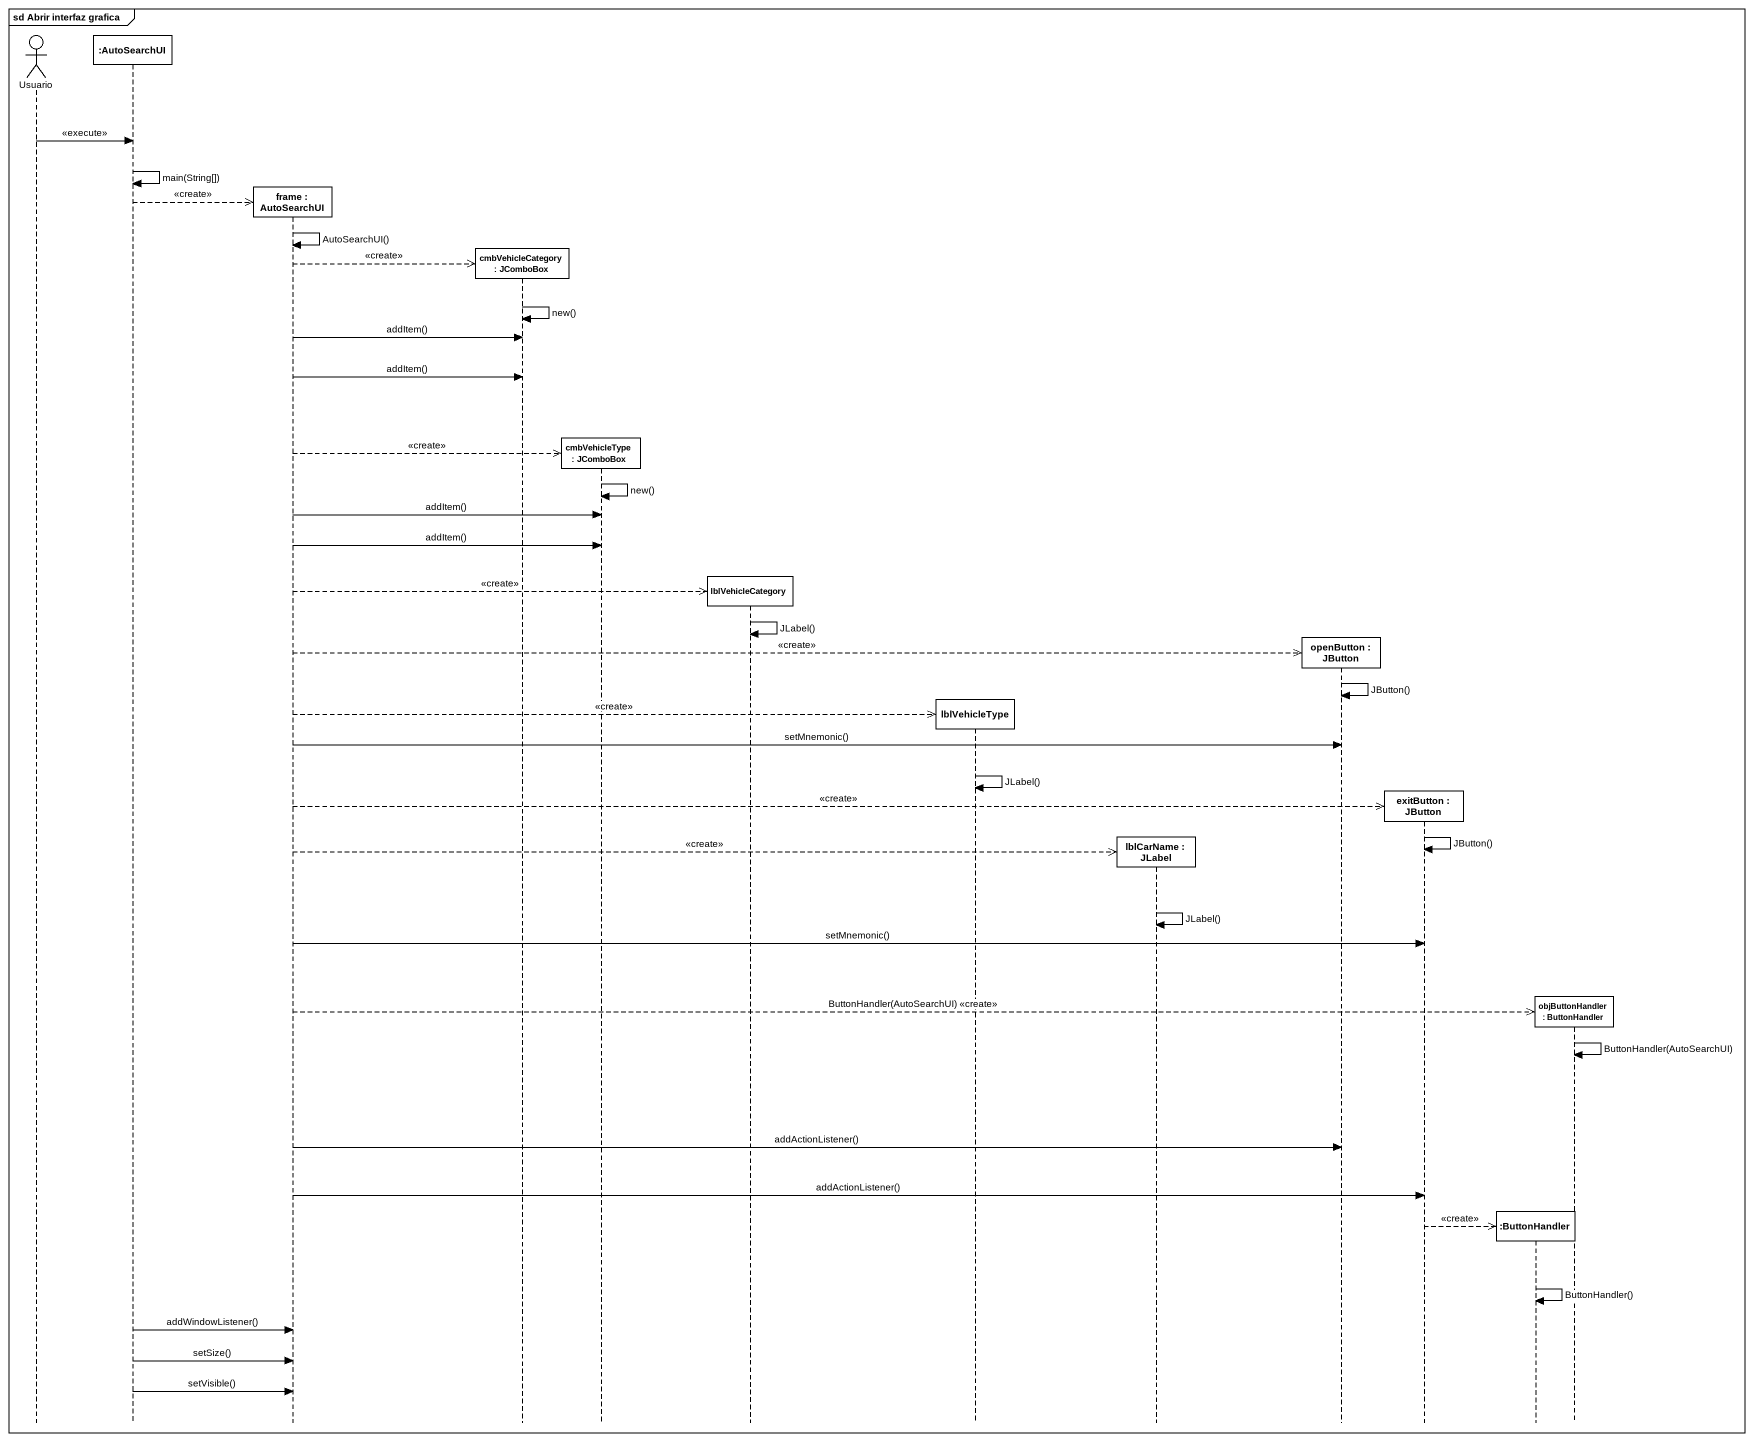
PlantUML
@startuml
mainframe sd Abrir interfaz grafica
hide footbox
actor Usuario
participant ":AutoSearchUI" as AutoSearchUI
participant "frame : AutoSearchUI" as frame_
participant "cmbVehicleCategory : JComboBox" as cmbVehicleCategory
participant "cmbVehicleType : JComboBox" as cmbVehicleType
participant lblVehicleCategory
participant lblVehicleType
participant "lblCarName : JLabel" as lblCarName
participant "openButton : JButton" as openButton
participant "exitButton : JButton" as exitButton
participant ":ButtonHandler" as ButtonHandler
participant "objButtonHandler : ButtonHandler" as objButtonHandler

Usuario -> AutoSearchUI : <<execute>>
AutoSearchUI -> AutoSearchUI : main(String[])
AutoSearchUI -->> frame_ ** : <<create>>
frame_ -> frame_ : AutoSearchUI()
frame_ -->> cmbVehicleCategory ** : <<create>>
cmbVehicleCategory -> cmbVehicleCategory : new()
frame_ -> cmbVehicleCategory : addItem()
frame_ -> cmbVehicleCategory : addItem()
frame_ -->> cmbVehicleType ** : <<create>>
cmbVehicleType -> cmbVehicleType : new()
frame_ -> cmbVehicleType : addItem()
frame_ -> cmbVehicleType : addItem()
frame_ -->> lblVehicleCategory ** : <<create>>
lblVehicleCategory -> lblVehicleCategory : JLabel()
frame_ -->> openButton ** : <<create>>
openButton -> openButton : JButton()
frame_ -->> lblVehicleType ** : <<create>>
frame_ -> openButton : setMnemonic()
lblVehicleType -> lblVehicleType : JLabel()
frame_ -->> exitButton ** : <<create>>
exitButton -> exitButton : JButton()
frame_ -->> lblCarName ** : <<create>>
lblCarName -> lblCarName : JLabel()
frame_ -> exitButton : setMnemonic()
frame_ -->> objButtonHandler ** : ButtonHandler(AutoSearchUI) <<create>>
objButtonHandler -> objButtonHandler : ButtonHandler(AutoSearchUI)
frame_ -> openButton : addActionListener()
frame_ -> exitButton : addActionListener()
exitButton -->> ButtonHandler ** : <<create>>
ButtonHandler -> ButtonHandler : ButtonHandler()
AutoSearchUI -> frame_ : addWindowListener()
AutoSearchUI -> frame_ : setSize()
AutoSearchUI -> frame_ : setVisible()
@enduml
